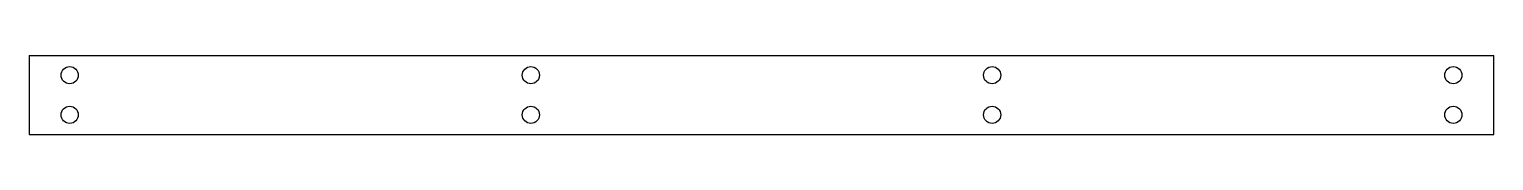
# Model space of a CAD drawing. Header units: inches. Extents: x 0 to 64, y 0 to 3.5.
import ezdxf

# ---------------------------------------------------------------- set-up
doc = ezdxf.new("R2010")
doc.units = ezdxf.units.IN
doc.header["$MEASUREMENT"] = 0
doc.layers.get('0').update_dxf_attribs({"lineweight": 25})
doc.layers.add('holes', color=3, linetype='Continuous', lineweight=25, true_color=0x00ff00)

msp = doc.modelspace()

# ---------------------------------------------------------------- linework, layer by layer
for p, q in [((0, 3.465), (0, 0)), ((0, 3.465), (64, 3.465)), ((64, 0), (64, 3.465)), ((0, 0), (64, 0))]:
    msp.add_line(p, q)
at = {"layer": 'holes'}
for centre in [(1.767, 2.599), (21.922, 2.599), (42.078, 2.599), (62.233, 2.599), (1.767, 0.866), (21.922, 0.866), (42.078, 0.866), (62.233, 0.866)]:
    msp.add_circle(centre, 0.375, dxfattribs=at)

doc.saveas('drawing.dxf')
